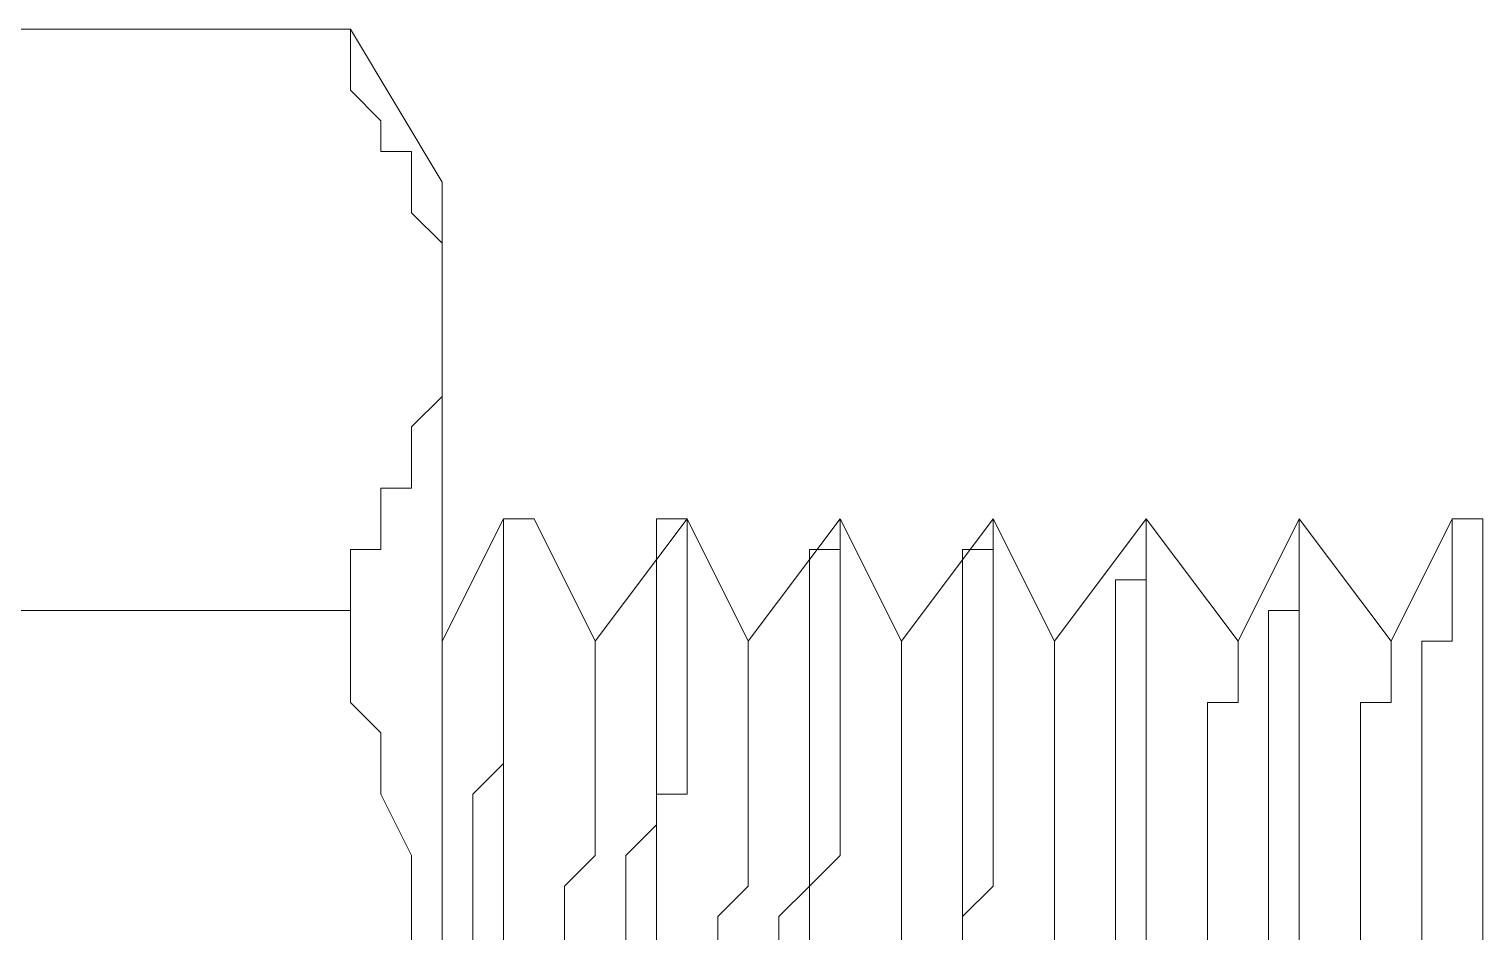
# Model space of a CAD drawing. Header units: millimetres. Extents: x 1341 to 37388, y -13954 to 1849.
# Drawn here: x 29659.15 to 29674.17, y 354.77 to 364.11 of the extents above; entities that cross this region are included whole.
import ezdxf

# ---------------------------------------------------------------- set-up
doc = ezdxf.new("R2010")
doc.units = ezdxf.units.MM
doc.layers.add('COMPONENTE', color=3, linetype='Continuous')

# ---------------------------------------------------------------- blocks, each defined once
blk = doc.blocks.new('TRANFORMADOR_IP00_TRAEL_VISTA_FRONT')
at = {"layer": 'COMPONENTE', "linetype": 'Continuous', "lineweight": 0}
for points in [[(5227.858, 3489.076), (5238.296, 3489.076)], [(5239.245, 3487.495), (5238.296, 3489.076)], [(5238.296, 3488.443), (5238.296, 3489.076)], [(5238.612, 3488.127), (5238.296, 3488.443)], [(5238.296, 3488.443), (5238.296, 3488.443)], [(5238.612, 3487.811), (5238.612, 3488.127)], [(5238.612, 3488.127), (5238.612, 3488.127)], [(5238.929, 3487.811), (5238.612, 3487.811)], [(5238.929, 3487.495), (5238.929, 3487.811)], [(5238.929, 3487.178), (5238.929, 3487.495)], [(5238.929, 3487.495), (5238.929, 3487.495)], [(5239.245, 3487.495), (5239.245, 3485.913)], [(5239.245, 3486.862), (5238.929, 3487.178)], [(5239.245, 3486.546), (5239.245, 3486.862)], [(5239.245, 3486.862), (5239.245, 3486.862)], [(5239.245, 3486.229), (5239.245, 3486.546)], [(5239.245, 3486.546), (5239.245, 3486.546)], [(5239.245, 3485.913), (5239.245, 3486.229)], [(5239.245, 3485.597), (5239.245, 3485.913)], [(5239.245, 3485.913), (5239.245, 3477.373)], [(5239.245, 3485.28), (5239.245, 3485.597)], [(5239.245, 3485.597), (5239.245, 3485.597)], [(5238.929, 3484.964), (5239.245, 3485.28)], [(5239.245, 3485.28), (5239.245, 3485.28)], [(5238.929, 3484.648), (5238.929, 3484.964)], [(5238.929, 3484.331), (5238.929, 3484.648)], [(5238.929, 3484.648), (5238.929, 3484.648)], [(5238.612, 3484.015), (5238.612, 3484.331)], [(5238.612, 3484.331), (5238.929, 3484.331)], [(5238.612, 3483.699), (5238.612, 3484.015)], [(5239.878, 3484.015), (5239.245, 3482.75)], [(5240.194, 3484.015), (5239.878, 3484.015)], [(5239.878, 3483.699), (5239.878, 3484.015)], [(5239.878, 3484.015), (5239.878, 3484.015)], [(5239.878, 3484.015), (5239.878, 3484.015)], [(5239.878, 3484.015), (5239.878, 3484.015)], [(5239.878, 3484.015), (5239.878, 3484.015)], [(5239.878, 3484.015), (5239.878, 3484.015)], [(5239.878, 3484.015), (5239.878, 3484.015)], [(5239.878, 3484.015), (5239.878, 3484.015)], [(5239.878, 3484.015), (5239.878, 3484.015)], [(5239.878, 3484.015), (5239.878, 3484.015)], [(5239.878, 3484.015), (5240.194, 3484.015)], [(5239.878, 3483.699), (5239.878, 3484.015)], [(5239.878, 3484.015), (5239.878, 3484.015)], [(5239.878, 3484.015), (5239.878, 3484.015)], [(5239.878, 3484.015), (5239.878, 3484.015)], [(5239.878, 3484.015), (5239.878, 3484.015)], [(5239.878, 3484.015), (5239.878, 3484.015)], [(5239.878, 3484.015), (5239.878, 3484.015)], [(5240.827, 3482.75), (5240.194, 3484.015)], [(5240.827, 3482.75), (5240.194, 3484.015)], [(5240.194, 3484.015), (5240.194, 3484.015)], [(5241.775, 3484.015), (5240.827, 3482.75)], [(5241.459, 3483.699), (5241.459, 3484.015)], [(5241.459, 3484.015), (5241.459, 3484.015)], [(5241.459, 3484.015), (5241.775, 3484.015)], [(5242.408, 3482.75), (5241.775, 3484.015)], [(5241.775, 3484.015), (5241.775, 3484.015)], [(5242.408, 3482.75), (5241.775, 3484.015)], [(5241.775, 3483.699), (5241.775, 3484.015)], [(5241.775, 3484.015), (5241.775, 3484.015)], [(5241.775, 3484.015), (5241.775, 3484.015)], [(5241.775, 3484.015), (5241.775, 3484.015)], [(5241.775, 3484.015), (5241.775, 3484.015)], [(5241.775, 3484.015), (5241.775, 3484.015)], [(5241.775, 3484.015), (5241.775, 3484.015)], [(5241.775, 3484.015), (5241.775, 3484.015)], [(5241.775, 3484.015), (5241.775, 3484.015)], [(5241.775, 3484.015), (5241.775, 3484.015)], [(5243.357, 3484.015), (5242.408, 3482.75)], [(5243.99, 3482.75), (5243.357, 3484.015)], [(5243.357, 3484.015), (5243.357, 3484.015)], [(5243.99, 3482.75), (5243.357, 3484.015)], [(5243.357, 3483.699), (5243.357, 3484.015)], [(5243.357, 3484.015), (5243.357, 3484.015)], [(5243.357, 3484.015), (5243.357, 3484.015)], [(5243.357, 3484.015), (5243.357, 3484.015)], [(5243.357, 3484.015), (5243.357, 3484.015)], [(5243.357, 3484.015), (5243.357, 3484.015)], [(5243.357, 3484.015), (5243.357, 3484.015)], [(5243.357, 3484.015), (5243.357, 3484.015)], [(5243.357, 3483.699), (5243.357, 3484.015)], [(5243.357, 3484.015), (5243.357, 3484.015)], [(5243.357, 3484.015), (5243.357, 3484.015)], [(5243.357, 3484.015), (5243.357, 3484.015)], [(5243.357, 3484.015), (5243.357, 3484.015)], [(5243.357, 3484.015), (5243.357, 3484.015)], [(5243.357, 3484.015), (5243.357, 3484.015)], [(5243.357, 3484.015), (5243.357, 3484.015)], [(5243.357, 3484.015), (5243.357, 3484.015)], [(5244.939, 3484.015), (5243.99, 3482.75)], [(5245.571, 3482.75), (5244.939, 3484.015)], [(5244.939, 3484.015), (5244.939, 3484.015)], [(5245.571, 3482.75), (5244.939, 3484.015)], [(5244.939, 3483.699), (5244.939, 3484.015)], [(5244.939, 3484.015), (5244.939, 3484.015)], [(5244.939, 3484.015), (5244.939, 3484.015)], [(5244.939, 3484.015), (5244.939, 3484.015)], [(5244.939, 3484.015), (5244.939, 3484.015)], [(5244.939, 3484.015), (5244.939, 3484.015)], [(5244.939, 3484.015), (5244.939, 3484.015)], [(5244.939, 3484.015), (5244.939, 3484.015)], [(5244.939, 3484.015), (5244.939, 3484.015)], [(5244.939, 3484.015), (5244.939, 3484.015)], [(5244.939, 3483.699), (5244.939, 3484.015)], [(5244.939, 3484.015), (5244.939, 3484.015)], [(5244.939, 3484.015), (5244.939, 3484.015)], [(5244.939, 3484.015), (5244.939, 3484.015)], [(5244.939, 3484.015), (5244.939, 3484.015)], [(5244.939, 3484.015), (5244.939, 3484.015)], [(5246.52, 3484.015), (5245.571, 3482.75)], [(5247.469, 3482.75), (5246.52, 3484.015)], [(5246.52, 3484.015), (5246.52, 3484.015)], [(5247.469, 3482.75), (5246.52, 3484.015)], [(5246.52, 3483.699), (5246.52, 3484.015)], [(5246.52, 3484.015), (5246.52, 3484.015)], [(5246.52, 3484.015), (5246.52, 3484.015)], [(5246.52, 3484.015), (5246.52, 3484.015)], [(5246.52, 3484.015), (5246.52, 3484.015)], [(5246.52, 3484.015), (5246.52, 3484.015)], [(5246.52, 3484.015), (5246.52, 3484.015)], [(5246.52, 3484.015), (5246.52, 3484.015)], [(5246.52, 3484.015), (5246.52, 3484.015)], [(5246.52, 3483.699), (5246.52, 3484.015)], [(5246.52, 3484.015), (5246.52, 3484.015)], [(5246.52, 3484.015), (5246.52, 3484.015)], [(5246.52, 3484.015), (5246.52, 3484.015)], [(5246.52, 3484.015), (5246.52, 3484.015)], [(5246.52, 3484.015), (5246.52, 3484.015)], [(5246.52, 3484.015), (5246.52, 3484.015)], [(5246.52, 3484.015), (5246.52, 3484.015)], [(5246.52, 3484.015), (5246.52, 3484.015)], [(5246.52, 3484.015), (5246.52, 3484.015)], [(5248.102, 3484.015), (5247.469, 3482.75)], [(5249.051, 3482.75), (5248.102, 3484.015)], [(5248.102, 3484.015), (5248.102, 3484.015)], [(5249.051, 3482.75), (5248.102, 3484.015)], [(5248.102, 3483.699), (5248.102, 3484.015)], [(5248.102, 3484.015), (5248.102, 3484.015)], [(5248.102, 3484.015), (5248.102, 3484.015)], [(5248.102, 3484.015), (5248.102, 3484.015)], [(5248.102, 3484.015), (5248.102, 3484.015)], [(5248.102, 3484.015), (5248.102, 3484.015)], [(5248.102, 3483.699), (5248.102, 3484.015)], [(5248.102, 3484.015), (5248.102, 3484.015)], [(5248.102, 3484.015), (5248.102, 3484.015)], [(5248.102, 3484.015), (5248.102, 3484.015)], [(5248.102, 3484.015), (5248.102, 3484.015)], [(5248.102, 3484.015), (5248.102, 3484.015)], [(5248.102, 3484.015), (5248.102, 3484.015)], [(5249.683, 3484.015), (5249.051, 3482.75)], [(5250, 3484.015), (5249.683, 3484.015)], [(5249.683, 3483.699), (5249.683, 3484.015)], [(5249.683, 3484.015), (5249.683, 3484.015)], [(5249.683, 3484.015), (5249.683, 3484.015)], [(5249.683, 3484.015), (5249.683, 3484.015)], [(5250, 3484.015), (5250, 3470.73)], [(5238.296, 3483.066), (5238.296, 3483.699)], [(5238.296, 3483.699), (5238.296, 3483.699)], [(5238.296, 3483.699), (5238.612, 3483.699)], [(5239.878, 3483.383), (5239.878, 3483.699)], [(5239.878, 3483.699), (5239.878, 3483.699)], [(5239.878, 3483.699), (5239.878, 3483.699)], [(5239.878, 3483.699), (5239.878, 3483.699)], [(5239.878, 3483.699), (5239.878, 3483.699)], [(5239.878, 3483.699), (5239.878, 3483.699)], [(5239.878, 3483.699), (5239.878, 3483.699)], [(5239.878, 3483.383), (5239.878, 3483.699)], [(5239.878, 3483.699), (5239.878, 3483.699)], [(5239.878, 3483.699), (5239.878, 3483.699)], [(5239.878, 3483.699), (5239.878, 3483.699)], [(5239.878, 3483.699), (5239.878, 3483.699)], [(5239.878, 3483.699), (5239.878, 3483.699)], [(5239.878, 3483.699), (5239.878, 3483.699)], [(5239.878, 3483.699), (5239.878, 3483.699)], [(5241.459, 3483.383), (5241.459, 3483.699)], [(5241.459, 3483.699), (5241.459, 3483.699)], [(5241.459, 3483.699), (5241.459, 3483.699)], [(5241.459, 3483.699), (5241.459, 3483.699)], [(5241.459, 3483.699), (5241.459, 3483.699)], [(5241.459, 3483.699), (5241.459, 3483.699)], [(5241.459, 3483.699), (5241.459, 3483.699)], [(5241.459, 3483.699), (5241.459, 3483.699)], [(5241.459, 3483.699), (5241.459, 3483.699)], [(5241.459, 3483.699), (5241.459, 3483.699)], [(5241.775, 3483.383), (5241.775, 3483.699)], [(5241.775, 3483.699), (5241.775, 3483.699)], [(5241.775, 3483.699), (5241.775, 3483.699)], [(5241.775, 3483.699), (5241.775, 3483.699)], [(5241.775, 3483.699), (5241.775, 3483.699)], [(5241.775, 3483.699), (5241.775, 3483.699)], [(5241.775, 3483.699), (5241.775, 3483.699)], [(5241.775, 3483.699), (5241.775, 3483.699)], [(5241.775, 3483.699), (5241.775, 3483.699)], [(5243.041, 3483.383), (5243.041, 3483.699)], [(5243.041, 3483.699), (5243.041, 3483.699)], [(5243.041, 3483.699), (5243.041, 3483.699)], [(5243.041, 3483.699), (5243.041, 3483.699)], [(5243.041, 3483.699), (5243.041, 3483.699)], [(5243.041, 3483.699), (5243.041, 3483.699)], [(5243.041, 3483.699), (5243.041, 3483.699)], [(5243.041, 3483.699), (5243.357, 3483.699)], [(5243.357, 3483.383), (5243.357, 3483.699)], [(5243.357, 3483.699), (5243.357, 3483.699)], [(5243.357, 3483.699), (5243.357, 3483.699)], [(5243.357, 3483.699), (5243.357, 3483.699)], [(5243.357, 3483.699), (5243.357, 3483.699)], [(5243.357, 3483.699), (5243.357, 3483.699)], [(5243.357, 3483.699), (5243.357, 3483.699)], [(5243.357, 3483.699), (5243.357, 3483.699)], [(5243.357, 3483.699), (5243.357, 3483.699)], [(5244.622, 3483.383), (5244.622, 3483.699)], [(5244.622, 3483.699), (5244.622, 3483.699)], [(5244.622, 3483.699), (5244.622, 3483.699)], [(5244.622, 3483.699), (5244.939, 3483.699)], [(5244.939, 3483.383), (5244.939, 3483.699)], [(5244.939, 3483.699), (5244.939, 3483.699)], [(5244.939, 3483.699), (5244.939, 3483.699)], [(5244.939, 3483.699), (5244.939, 3483.699)], [(5244.939, 3483.699), (5244.939, 3483.699)], [(5244.939, 3483.699), (5244.939, 3483.699)], [(5244.939, 3483.699), (5244.939, 3483.699)], [(5244.939, 3483.699), (5244.939, 3483.699)], [(5244.939, 3483.699), (5244.939, 3483.699)], [(5244.939, 3483.699), (5244.939, 3483.699)], [(5244.939, 3483.699), (5244.939, 3483.699)], [(5244.939, 3483.699), (5244.939, 3483.699)], [(5244.939, 3483.699), (5244.939, 3483.699)], [(5246.52, 3483.383), (5246.52, 3483.699)], [(5246.52, 3483.699), (5246.52, 3483.699)], [(5246.52, 3483.699), (5246.52, 3483.699)], [(5246.52, 3483.699), (5246.52, 3483.699)], [(5246.52, 3483.699), (5246.52, 3483.699)], [(5246.52, 3483.699), (5246.52, 3483.699)], [(5246.52, 3483.699), (5246.52, 3483.699)], [(5246.52, 3483.699), (5246.52, 3483.699)], [(5246.52, 3483.383), (5246.52, 3483.699)], [(5246.52, 3483.699), (5246.52, 3483.699)], [(5246.52, 3483.699), (5246.52, 3483.699)], [(5246.52, 3483.699), (5246.52, 3483.699)], [(5246.52, 3483.699), (5246.52, 3483.699)], [(5246.52, 3483.699), (5246.52, 3483.699)], [(5246.52, 3483.699), (5246.52, 3483.699)], [(5246.52, 3483.699), (5246.52, 3483.699)], [(5248.102, 3483.383), (5248.102, 3483.699)], [(5248.102, 3483.699), (5248.102, 3483.699)], [(5248.102, 3483.699), (5248.102, 3483.699)], [(5248.102, 3483.699), (5248.102, 3483.699)], [(5248.102, 3483.699), (5248.102, 3483.699)], [(5248.102, 3483.699), (5248.102, 3483.699)], [(5248.102, 3483.699), (5248.102, 3483.699)], [(5248.102, 3483.699), (5248.102, 3483.699)], [(5248.102, 3483.699), (5248.102, 3483.699)], [(5248.102, 3483.699), (5248.102, 3483.699)], [(5248.102, 3483.383), (5248.102, 3483.699)], [(5248.102, 3483.699), (5248.102, 3483.699)], [(5248.102, 3483.699), (5248.102, 3483.699)], [(5248.102, 3483.699), (5248.102, 3483.699)], [(5248.102, 3483.699), (5248.102, 3483.699)], [(5248.102, 3483.699), (5248.102, 3483.699)], [(5248.102, 3483.699), (5248.102, 3483.699)], [(5248.102, 3483.699), (5248.102, 3483.699)], [(5249.683, 3483.383), (5249.683, 3483.699)], [(5249.683, 3483.699), (5249.683, 3483.699)], [(5249.683, 3483.699), (5249.683, 3483.699)], [(5249.683, 3483.699), (5249.683, 3483.699)], [(5249.683, 3483.699), (5249.683, 3483.699)], [(5249.683, 3483.699), (5249.683, 3483.699)], [(5249.683, 3483.699), (5249.683, 3483.699)], [(5249.683, 3483.699), (5249.683, 3483.699)], [(5249.683, 3483.699), (5249.683, 3483.699)], [(5249.683, 3483.699), (5249.683, 3483.699)], [(5239.878, 3483.066), (5239.878, 3483.383)], [(5239.878, 3483.383), (5239.878, 3483.383)], [(5239.878, 3483.383), (5239.878, 3483.383)], [(5239.878, 3483.383), (5239.878, 3483.383)], [(5239.878, 3483.066), (5239.878, 3483.383)], [(5239.878, 3483.383), (5239.878, 3483.383)], [(5239.878, 3483.383), (5239.878, 3483.383)], [(5241.459, 3483.066), (5241.459, 3483.383)], [(5241.459, 3483.383), (5241.459, 3483.383)], [(5241.459, 3483.383), (5241.459, 3483.383)], [(5241.775, 3483.066), (5241.775, 3483.383)], [(5241.775, 3483.383), (5241.775, 3483.383)], [(5241.775, 3483.383), (5241.775, 3483.383)], [(5243.041, 3483.066), (5243.041, 3483.383)], [(5243.041, 3483.383), (5243.041, 3483.383)], [(5243.041, 3483.383), (5243.041, 3483.383)], [(5243.357, 3483.066), (5243.357, 3483.383)], [(5243.357, 3483.383), (5243.357, 3483.383)], [(5243.357, 3483.383), (5243.357, 3483.383)], [(5244.622, 3483.066), (5244.622, 3483.383)], [(5244.622, 3483.383), (5244.622, 3483.383)], [(5244.622, 3483.383), (5244.622, 3483.383)], [(5244.939, 3483.066), (5244.939, 3483.383)], [(5244.939, 3483.383), (5244.939, 3483.383)], [(5244.939, 3483.383), (5244.939, 3483.383)], [(5244.939, 3483.383), (5244.939, 3483.383)], [(5246.204, 3483.066), (5246.204, 3483.383)], [(5246.204, 3483.383), (5246.204, 3483.383)], [(5246.204, 3483.383), (5246.52, 3483.383)], [(5246.52, 3483.066), (5246.52, 3483.383)], [(5246.52, 3483.383), (5246.52, 3483.383)], [(5246.52, 3483.383), (5246.52, 3483.383)], [(5248.102, 3483.066), (5248.102, 3483.383)], [(5248.102, 3483.383), (5248.102, 3483.383)], [(5248.102, 3483.383), (5248.102, 3483.383)], [(5248.102, 3483.066), (5248.102, 3483.383)], [(5248.102, 3483.383), (5248.102, 3483.383)], [(5248.102, 3483.383), (5248.102, 3483.383)], [(5249.683, 3483.066), (5249.683, 3483.383)], [(5249.683, 3483.383), (5249.683, 3483.383)], [(5249.683, 3483.383), (5249.683, 3483.383)], [(5227.858, 3483.066), (5238.296, 3483.066)], [(5238.296, 3482.434), (5238.296, 3483.066)], [(5239.245, 3482.75), (5239.245, 3483.066)], [(5239.245, 3482.75), (5239.245, 3483.066)], [(5239.878, 3482.75), (5239.878, 3483.066)], [(5239.878, 3483.066), (5239.878, 3483.066)], [(5239.878, 3482.75), (5239.878, 3483.066)], [(5239.878, 3483.066), (5239.878, 3483.066)], [(5239.878, 3483.066), (5239.878, 3483.066)], [(5241.459, 3482.75), (5241.459, 3483.066)], [(5241.459, 3483.066), (5241.459, 3483.066)], [(5241.459, 3483.066), (5241.459, 3483.066)], [(5241.775, 3482.75), (5241.775, 3483.066)], [(5241.775, 3483.066), (5241.775, 3483.066)], [(5243.041, 3482.75), (5243.041, 3483.066)], [(5243.041, 3483.066), (5243.041, 3483.066)], [(5243.041, 3483.066), (5243.041, 3483.066)], [(5243.357, 3482.75), (5243.357, 3483.066)], [(5243.357, 3483.066), (5243.357, 3483.066)], [(5243.357, 3483.066), (5243.357, 3483.066)], [(5244.622, 3482.75), (5244.622, 3483.066)], [(5244.622, 3483.066), (5244.622, 3483.066)], [(5244.622, 3483.066), (5244.622, 3483.066)], [(5244.939, 3482.75), (5244.939, 3483.066)], [(5244.939, 3483.066), (5244.939, 3483.066)], [(5246.204, 3482.75), (5246.204, 3483.066)], [(5246.204, 3483.066), (5246.204, 3483.066)], [(5246.204, 3483.066), (5246.204, 3483.066)], [(5246.52, 3482.75), (5246.52, 3483.066)], [(5246.52, 3483.066), (5246.52, 3483.066)], [(5246.52, 3483.066), (5246.52, 3483.066)], [(5247.785, 3482.75), (5247.785, 3483.066)], [(5247.785, 3483.066), (5248.102, 3483.066)], [(5248.102, 3482.75), (5248.102, 3483.066)], [(5248.102, 3483.066), (5248.102, 3483.066)], [(5248.102, 3483.066), (5248.102, 3483.066)], [(5248.102, 3483.066), (5248.102, 3483.066)], [(5249.683, 3482.75), (5249.683, 3483.066)], [(5249.683, 3483.066), (5249.683, 3483.066)], [(5249.683, 3483.066), (5249.683, 3483.066)], [(5239.245, 3482.434), (5239.245, 3482.75)], [(5239.878, 3482.434), (5239.878, 3482.75)], [(5239.878, 3482.75), (5239.878, 3482.75)], [(5239.878, 3482.75), (5239.878, 3482.75)], [(5239.878, 3482.75), (5239.878, 3482.75)], [(5239.878, 3482.75), (5239.878, 3482.75)], [(5239.878, 3482.434), (5239.878, 3482.75)], [(5239.878, 3482.75), (5239.878, 3482.75)], [(5239.878, 3482.75), (5239.878, 3482.75)], [(5239.878, 3482.75), (5239.878, 3482.75)], [(5239.878, 3482.75), (5239.878, 3482.75)], [(5240.827, 3482.434), (5240.827, 3482.75)], [(5240.827, 3482.75), (5240.827, 3482.75)], [(5240.827, 3482.75), (5240.827, 3482.75)], [(5240.827, 3482.75), (5240.827, 3482.75)], [(5240.827, 3482.75), (5240.827, 3482.75)], [(5240.827, 3482.75), (5240.827, 3482.75)], [(5240.827, 3482.75), (5240.827, 3482.75)], [(5240.827, 3482.75), (5240.827, 3482.75)], [(5240.827, 3482.75), (5240.827, 3482.75)], [(5240.827, 3482.75), (5240.827, 3482.75)], [(5241.459, 3482.434), (5241.459, 3482.75)], [(5241.459, 3482.75), (5241.459, 3482.75)], [(5241.459, 3482.75), (5241.459, 3482.75)], [(5241.459, 3482.75), (5241.459, 3482.75)], [(5241.775, 3482.434), (5241.775, 3482.75)], [(5241.775, 3482.75), (5241.775, 3482.75)], [(5241.775, 3482.75), (5241.775, 3482.75)], [(5241.775, 3482.75), (5241.775, 3482.75)], [(5241.775, 3482.75), (5241.775, 3482.75)], [(5242.408, 3482.434), (5242.408, 3482.75)], [(5242.408, 3482.75), (5242.408, 3482.75)], [(5242.408, 3482.75), (5242.408, 3482.75)], [(5242.408, 3482.75), (5242.408, 3482.75)], [(5242.408, 3482.75), (5242.408, 3482.75)], [(5242.408, 3482.75), (5242.408, 3482.75)], [(5242.408, 3482.75), (5242.408, 3482.75)], [(5242.408, 3482.75), (5242.408, 3482.75)], [(5242.408, 3482.75), (5242.408, 3482.75)], [(5242.408, 3482.75), (5242.408, 3482.75)], [(5242.408, 3482.75), (5242.408, 3482.75)], [(5242.408, 3482.75), (5242.408, 3482.75)], [(5243.041, 3482.434), (5243.041, 3482.75)], [(5243.041, 3482.75), (5243.041, 3482.75)], [(5243.041, 3482.75), (5243.041, 3482.75)], [(5243.041, 3482.75), (5243.041, 3482.75)], [(5243.041, 3482.75), (5243.041, 3482.75)], [(5243.357, 3482.434), (5243.357, 3482.75)], [(5243.357, 3482.75), (5243.357, 3482.75)], [(5243.357, 3482.75), (5243.357, 3482.75)], [(5243.357, 3482.75), (5243.357, 3482.75)], [(5243.99, 3482.434), (5243.99, 3482.75)], [(5243.99, 3482.75), (5243.99, 3482.75)], [(5243.99, 3482.75), (5243.99, 3482.75)], [(5243.99, 3482.75), (5243.99, 3482.75)], [(5243.99, 3482.75), (5243.99, 3482.75)], [(5243.99, 3482.75), (5243.99, 3482.75)], [(5243.99, 3482.75), (5243.99, 3482.75)], [(5243.99, 3482.75), (5243.99, 3482.75)], [(5243.99, 3482.75), (5243.99, 3482.75)], [(5243.99, 3482.75), (5243.99, 3482.75)], [(5243.99, 3482.75), (5243.99, 3482.75)], [(5244.622, 3482.434), (5244.622, 3482.75)], [(5244.622, 3482.75), (5244.622, 3482.75)], [(5244.622, 3482.75), (5244.622, 3482.75)], [(5244.622, 3482.75), (5244.622, 3482.75)], [(5244.622, 3482.75), (5244.622, 3482.75)], [(5244.939, 3482.434), (5244.939, 3482.75)], [(5244.939, 3482.75), (5244.939, 3482.75)], [(5244.939, 3482.75), (5244.939, 3482.75)], [(5244.939, 3482.75), (5244.939, 3482.75)], [(5244.939, 3482.75), (5244.939, 3482.75)], [(5245.571, 3482.434), (5245.571, 3482.75)], [(5245.571, 3482.75), (5245.571, 3482.75)], [(5245.571, 3482.75), (5245.571, 3482.75)], [(5245.571, 3482.75), (5245.571, 3482.75)], [(5245.571, 3482.75), (5245.571, 3482.75)], [(5245.571, 3482.75), (5245.571, 3482.75)], [(5245.571, 3482.75), (5245.571, 3482.75)], [(5245.571, 3482.75), (5245.571, 3482.75)], [(5245.571, 3482.75), (5245.571, 3482.75)], [(5246.204, 3482.434), (5246.204, 3482.75)], [(5246.204, 3482.75), (5246.204, 3482.75)], [(5246.204, 3482.75), (5246.204, 3482.75)], [(5246.204, 3482.75), (5246.204, 3482.75)], [(5246.204, 3482.75), (5246.204, 3482.75)], [(5246.52, 3482.434), (5246.52, 3482.75)], [(5246.52, 3482.75), (5246.52, 3482.75)], [(5246.52, 3482.75), (5246.52, 3482.75)], [(5246.52, 3482.75), (5246.52, 3482.75)], [(5246.52, 3482.75), (5246.52, 3482.75)], [(5247.469, 3482.434), (5247.469, 3482.75)], [(5247.469, 3482.75), (5247.469, 3482.75)], [(5247.469, 3482.75), (5247.469, 3482.75)], [(5247.469, 3482.75), (5247.469, 3482.75)], [(5247.469, 3482.75), (5247.469, 3482.75)], [(5247.469, 3482.75), (5247.469, 3482.75)], [(5247.469, 3482.75), (5247.469, 3482.75)], [(5247.469, 3482.75), (5247.469, 3482.75)], [(5247.469, 3482.75), (5247.469, 3482.75)], [(5247.469, 3482.75), (5247.469, 3482.75)], [(5247.469, 3482.75), (5247.469, 3482.75)], [(5247.469, 3482.75), (5247.469, 3482.75)], [(5247.785, 3482.434), (5247.785, 3482.75)], [(5247.785, 3482.75), (5247.785, 3482.75)], [(5247.785, 3482.75), (5247.785, 3482.75)], [(5247.785, 3482.75), (5247.785, 3482.75)], [(5247.785, 3482.75), (5247.785, 3482.75)], [(5248.102, 3482.434), (5248.102, 3482.75)], [(5248.102, 3482.75), (5248.102, 3482.75)], [(5248.102, 3482.75), (5248.102, 3482.75)], [(5248.102, 3482.75), (5248.102, 3482.75)], [(5249.051, 3482.434), (5249.051, 3482.75)], [(5249.051, 3482.75), (5249.051, 3482.75)], [(5249.051, 3482.75), (5249.051, 3482.75)], [(5249.051, 3482.75), (5249.051, 3482.75)], [(5249.051, 3482.75), (5249.051, 3482.75)], [(5249.051, 3482.75), (5249.051, 3482.75)], [(5249.051, 3482.75), (5249.051, 3482.75)], [(5249.051, 3482.75), (5249.051, 3482.75)], [(5249.051, 3482.75), (5249.051, 3482.75)], [(5249.051, 3482.75), (5249.051, 3482.75)], [(5249.367, 3482.434), (5249.367, 3482.75)], [(5249.367, 3482.75), (5249.367, 3482.75)], [(5249.367, 3482.75), (5249.683, 3482.75)], [(5249.683, 3482.75), (5249.683, 3482.75)], [(5249.683, 3482.75), (5249.683, 3482.75)], [(5238.296, 3482.117), (5238.296, 3482.434)], [(5239.878, 3482.117), (5239.878, 3482.434)], [(5239.878, 3482.434), (5239.878, 3482.434)], [(5239.878, 3482.117), (5239.878, 3482.434)], [(5239.878, 3482.434), (5239.878, 3482.434)], [(5240.827, 3482.117), (5240.827, 3482.434)], [(5240.827, 3482.434), (5240.827, 3482.434)], [(5240.827, 3482.434), (5240.827, 3482.434)], [(5240.827, 3482.434), (5240.827, 3482.434)], [(5241.459, 3482.117), (5241.459, 3482.434)], [(5241.459, 3482.434), (5241.459, 3482.434)], [(5241.459, 3482.434), (5241.459, 3482.434)], [(5241.775, 3482.117), (5241.775, 3482.434)], [(5241.775, 3482.434), (5241.775, 3482.434)], [(5241.775, 3482.434), (5241.775, 3482.434)], [(5242.408, 3482.117), (5242.408, 3482.434)], [(5242.408, 3482.434), (5242.408, 3482.434)], [(5243.041, 3482.117), (5243.041, 3482.434)], [(5243.041, 3482.434), (5243.041, 3482.434)], [(5243.357, 3482.117), (5243.357, 3482.434)], [(5243.357, 3482.434), (5243.357, 3482.434)], [(5243.357, 3482.434), (5243.357, 3482.434)], [(5243.99, 3482.117), (5243.99, 3482.434)], [(5243.99, 3482.434), (5243.99, 3482.434)], [(5243.99, 3482.434), (5243.99, 3482.434)], [(5243.99, 3482.434), (5243.99, 3482.434)], [(5243.99, 3482.434), (5243.99, 3482.434)], [(5244.622, 3482.117), (5244.622, 3482.434)], [(5244.622, 3482.434), (5244.622, 3482.434)], [(5244.939, 3482.117), (5244.939, 3482.434)], [(5244.939, 3482.434), (5244.939, 3482.434)], [(5245.571, 3482.117), (5245.571, 3482.434)], [(5245.571, 3482.434), (5245.571, 3482.434)], [(5245.571, 3482.434), (5245.571, 3482.434)], [(5245.571, 3482.434), (5245.571, 3482.434)], [(5245.571, 3482.434), (5245.571, 3482.434)], [(5246.204, 3482.117), (5246.204, 3482.434)], [(5246.204, 3482.434), (5246.204, 3482.434)], [(5246.52, 3482.117), (5246.52, 3482.434)], [(5246.52, 3482.434), (5246.52, 3482.434)], [(5247.469, 3482.117), (5247.469, 3482.434)], [(5247.469, 3482.434), (5247.469, 3482.434)], [(5247.469, 3482.434), (5247.469, 3482.434)], [(5247.785, 3482.117), (5247.785, 3482.434)], [(5247.785, 3482.434), (5247.785, 3482.434)], [(5248.102, 3482.117), (5248.102, 3482.434)], [(5248.102, 3482.434), (5248.102, 3482.434)], [(5248.102, 3482.434), (5248.102, 3482.434)], [(5249.051, 3482.117), (5249.051, 3482.434)], [(5249.051, 3482.434), (5249.051, 3482.434)], [(5249.051, 3482.434), (5249.051, 3482.434)], [(5249.051, 3482.434), (5249.051, 3482.434)], [(5249.051, 3482.434), (5249.051, 3482.434)], [(5249.367, 3482.117), (5249.367, 3482.434)], [(5249.367, 3482.434), (5249.367, 3482.434)], [(5238.612, 3481.801), (5238.296, 3482.117)], [(5239.878, 3481.801), (5239.878, 3482.117)], [(5239.878, 3482.117), (5239.878, 3482.117)], [(5239.878, 3482.117), (5239.878, 3482.117)], [(5239.878, 3482.117), (5239.878, 3482.117)], [(5239.878, 3481.801), (5239.878, 3482.117)], [(5239.878, 3482.117), (5239.878, 3482.117)], [(5239.878, 3482.117), (5239.878, 3482.117)], [(5239.878, 3482.117), (5239.878, 3482.117)], [(5240.827, 3481.801), (5240.827, 3482.117)], [(5240.827, 3482.117), (5240.827, 3482.117)], [(5240.827, 3482.117), (5240.827, 3482.117)], [(5240.827, 3482.117), (5240.827, 3482.117)], [(5240.827, 3482.117), (5240.827, 3482.117)], [(5240.827, 3482.117), (5240.827, 3482.117)], [(5241.459, 3481.801), (5241.459, 3482.117)], [(5241.459, 3482.117), (5241.459, 3482.117)], [(5241.459, 3482.117), (5241.459, 3482.117)], [(5241.459, 3482.117), (5241.459, 3482.117)], [(5241.775, 3481.801), (5241.775, 3482.117)], [(5241.775, 3482.117), (5241.775, 3482.117)], [(5241.775, 3482.117), (5241.775, 3482.117)], [(5241.775, 3482.117), (5241.775, 3482.117)], [(5242.408, 3481.801), (5242.408, 3482.117)], [(5242.408, 3482.117), (5242.408, 3482.117)], [(5242.408, 3482.117), (5242.408, 3482.117)], [(5242.408, 3482.117), (5242.408, 3482.117)], [(5243.041, 3481.801), (5243.041, 3482.117)], [(5243.041, 3482.117), (5243.041, 3482.117)], [(5243.041, 3482.117), (5243.041, 3482.117)], [(5243.041, 3482.117), (5243.041, 3482.117)], [(5243.357, 3481.801), (5243.357, 3482.117)], [(5243.357, 3482.117), (5243.357, 3482.117)], [(5243.357, 3482.117), (5243.357, 3482.117)], [(5243.357, 3482.117), (5243.357, 3482.117)], [(5243.99, 3481.801), (5243.99, 3482.117)], [(5243.99, 3482.117), (5243.99, 3482.117)], [(5243.99, 3482.117), (5243.99, 3482.117)], [(5243.99, 3482.117), (5243.99, 3482.117)], [(5244.622, 3481.801), (5244.622, 3482.117)], [(5244.622, 3482.117), (5244.622, 3482.117)], [(5244.622, 3482.117), (5244.622, 3482.117)], [(5244.622, 3482.117), (5244.622, 3482.117)], [(5244.939, 3481.801), (5244.939, 3482.117)], [(5244.939, 3482.117), (5244.939, 3482.117)], [(5244.939, 3482.117), (5244.939, 3482.117)], [(5244.939, 3482.117), (5244.939, 3482.117)], [(5245.571, 3481.801), (5245.571, 3482.117)], [(5245.571, 3482.117), (5245.571, 3482.117)], [(5245.571, 3482.117), (5245.571, 3482.117)], [(5245.571, 3482.117), (5245.571, 3482.117)], [(5245.571, 3482.117), (5245.571, 3482.117)], [(5245.571, 3482.117), (5245.571, 3482.117)], [(5246.204, 3481.801), (5246.204, 3482.117)], [(5246.204, 3482.117), (5246.204, 3482.117)], [(5246.204, 3482.117), (5246.204, 3482.117)], [(5246.204, 3482.117), (5246.204, 3482.117)], [(5246.52, 3481.801), (5246.52, 3482.117)], [(5246.52, 3482.117), (5246.52, 3482.117)], [(5246.52, 3482.117), (5246.52, 3482.117)], [(5246.52, 3482.117), (5246.52, 3482.117)], [(5247.153, 3481.801), (5247.153, 3482.117)], [(5247.153, 3482.117), (5247.153, 3482.117)], [(5247.153, 3482.117), (5247.153, 3482.117)], [(5247.153, 3482.117), (5247.469, 3482.117)], [(5247.785, 3481.801), (5247.785, 3482.117)], [(5247.785, 3482.117), (5247.785, 3482.117)], [(5247.785, 3482.117), (5247.785, 3482.117)], [(5247.785, 3482.117), (5247.785, 3482.117)], [(5248.102, 3481.801), (5248.102, 3482.117)], [(5248.102, 3482.117), (5248.102, 3482.117)], [(5248.102, 3482.117), (5248.102, 3482.117)], [(5248.102, 3482.117), (5248.102, 3482.117)], [(5248.734, 3481.801), (5248.734, 3482.117)], [(5248.734, 3482.117), (5249.051, 3482.117)], [(5249.051, 3482.117), (5249.051, 3482.117)], [(5249.051, 3482.117), (5249.051, 3482.117)], [(5249.051, 3482.117), (5249.051, 3482.117)], [(5249.367, 3481.801), (5249.367, 3482.117)], [(5249.367, 3482.117), (5249.367, 3482.117)], [(5249.367, 3482.117), (5249.367, 3482.117)], [(5249.367, 3482.117), (5249.367, 3482.117)], [(5238.612, 3481.485), (5238.612, 3481.801)], [(5239.878, 3481.485), (5239.878, 3481.801)], [(5239.878, 3481.801), (5239.878, 3481.801)], [(5239.878, 3481.485), (5239.878, 3481.801)], [(5239.878, 3481.801), (5239.878, 3481.801)], [(5240.827, 3481.485), (5240.827, 3481.801)], [(5241.459, 3481.485), (5241.459, 3481.801)], [(5241.459, 3481.801), (5241.459, 3481.801)], [(5241.775, 3481.485), (5241.775, 3481.801)], [(5242.408, 3481.485), (5242.408, 3481.801)], [(5242.408, 3481.801), (5242.408, 3481.801)], [(5242.408, 3481.801), (5242.408, 3481.801)], [(5243.041, 3481.485), (5243.041, 3481.801)], [(5243.041, 3481.801), (5243.041, 3481.801)], [(5243.357, 3481.485), (5243.357, 3481.801)], [(5243.99, 3481.485), (5243.99, 3481.801)], [(5243.99, 3481.801), (5243.99, 3481.801)], [(5244.622, 3481.485), (5244.622, 3481.801)], [(5244.622, 3481.801), (5244.622, 3481.801)], [(5244.939, 3481.485), (5244.939, 3481.801)], [(5244.939, 3481.801), (5244.939, 3481.801)], [(5245.571, 3481.485), (5245.571, 3481.801)], [(5246.204, 3481.485), (5246.204, 3481.801)], [(5246.204, 3481.801), (5246.204, 3481.801)], [(5246.52, 3481.485), (5246.52, 3481.801)], [(5246.52, 3481.801), (5246.52, 3481.801)], [(5247.153, 3481.485), (5247.153, 3481.801)], [(5247.785, 3481.485), (5247.785, 3481.801)], [(5247.785, 3481.801), (5247.785, 3481.801)], [(5248.102, 3481.485), (5248.102, 3481.801)], [(5248.734, 3481.485), (5248.734, 3481.801)], [(5248.734, 3481.801), (5248.734, 3481.801)], [(5249.367, 3481.485), (5249.367, 3481.801)], [(5249.367, 3481.801), (5249.367, 3481.801)], [(5238.612, 3481.168), (5238.612, 3481.485)], [(5239.561, 3481.168), (5239.878, 3481.485)], [(5239.878, 3481.168), (5239.878, 3481.485)], [(5239.878, 3481.485), (5239.878, 3481.485)], [(5239.878, 3481.485), (5239.878, 3481.485)], [(5240.827, 3481.168), (5240.827, 3481.485)], [(5240.827, 3481.485), (5240.827, 3481.485)], [(5241.459, 3481.168), (5241.459, 3481.485)], [(5241.775, 3481.168), (5241.775, 3481.485)], [(5241.775, 3481.485), (5241.775, 3481.485)], [(5242.408, 3481.168), (5242.408, 3481.485)], [(5242.408, 3481.485), (5242.408, 3481.485)], [(5242.408, 3481.485), (5242.408, 3481.485)], [(5243.041, 3481.168), (5243.041, 3481.485)], [(5243.357, 3481.168), (5243.357, 3481.485)], [(5243.357, 3481.485), (5243.357, 3481.485)], [(5243.99, 3481.168), (5243.99, 3481.485)], [(5244.622, 3481.168), (5244.622, 3481.485)], [(5244.622, 3481.485), (5244.622, 3481.485)], [(5244.939, 3481.168), (5244.939, 3481.485)], [(5244.939, 3481.485), (5244.939, 3481.485)], [(5245.571, 3481.168), (5245.571, 3481.485)], [(5245.571, 3481.485), (5245.571, 3481.485)], [(5246.204, 3481.168), (5246.204, 3481.485)], [(5246.52, 3481.168), (5246.52, 3481.485)], [(5247.153, 3481.168), (5247.153, 3481.485)], [(5247.153, 3481.485), (5247.153, 3481.485)], [(5247.153, 3481.485), (5247.153, 3481.485)], [(5247.785, 3481.168), (5247.785, 3481.485)], [(5247.785, 3481.485), (5247.785, 3481.485)], [(5248.102, 3481.168), (5248.102, 3481.485)], [(5248.102, 3481.485), (5248.102, 3481.485)], [(5248.734, 3481.168), (5248.734, 3481.485)], [(5249.367, 3481.168), (5249.367, 3481.485)], [(5238.929, 3480.536), (5238.612, 3481.168)], [(5239.561, 3480.852), (5239.561, 3481.168)], [(5239.878, 3480.536), (5239.878, 3481.168)], [(5239.878, 3481.168), (5239.878, 3481.168)], [(5240.827, 3480.852), (5240.827, 3481.168)], [(5240.827, 3481.168), (5240.827, 3481.168)], [(5241.459, 3480.536), (5241.459, 3481.168)], [(5241.459, 3481.168), (5241.775, 3481.168)], [(5241.459, 3480.852), (5241.459, 3481.168)], [(5241.459, 3481.168), (5241.459, 3481.168)], [(5241.459, 3481.168), (5241.459, 3481.168)], [(5242.408, 3480.852), (5242.408, 3481.168)], [(5242.408, 3481.168), (5242.408, 3481.168)], [(5242.408, 3481.168), (5242.408, 3481.168)], [(5243.041, 3480.852), (5243.041, 3481.168)], [(5243.041, 3481.168), (5243.041, 3481.168)], [(5243.357, 3480.536), (5243.357, 3481.168)], [(5243.357, 3481.168), (5243.357, 3481.168)], [(5243.357, 3481.168), (5243.357, 3481.168)], [(5243.99, 3480.852), (5243.99, 3481.168)], [(5243.99, 3481.168), (5243.99, 3481.168)], [(5244.622, 3480.852), (5244.622, 3481.168)], [(5244.622, 3481.168), (5244.622, 3481.168)], [(5244.939, 3480.536), (5244.939, 3481.168)], [(5244.939, 3481.168), (5244.939, 3481.168)], [(5245.571, 3480.852), (5245.571, 3481.168)], [(5245.571, 3481.168), (5245.571, 3481.168)], [(5246.204, 3480.852), (5246.204, 3481.168)], [(5246.204, 3481.168), (5246.204, 3481.168)], [(5246.52, 3480.852), (5246.52, 3481.168)], [(5246.52, 3481.168), (5246.52, 3481.168)], [(5246.52, 3481.168), (5246.52, 3481.168)], [(5247.153, 3480.852), (5247.153, 3481.168)], [(5247.153, 3481.168), (5247.153, 3481.168)], [(5247.153, 3481.168), (5247.153, 3481.168)], [(5247.785, 3480.852), (5247.785, 3481.168)], [(5247.785, 3481.168), (5247.785, 3481.168)], [(5248.102, 3480.536), (5248.102, 3481.168)], [(5248.102, 3481.168), (5248.102, 3481.168)], [(5248.102, 3481.168), (5248.102, 3481.168)], [(5248.734, 3480.852), (5248.734, 3481.168)], [(5248.734, 3481.168), (5248.734, 3481.168)], [(5249.367, 3480.852), (5249.367, 3481.168)], [(5249.367, 3481.168), (5249.367, 3481.168)], [(5249.367, 3481.168), (5249.367, 3481.168)], [(5239.561, 3480.536), (5239.561, 3480.852)], [(5240.827, 3480.536), (5240.827, 3480.852)], [(5241.143, 3480.536), (5241.459, 3480.852)], [(5242.408, 3480.536), (5242.408, 3480.852)], [(5243.041, 3480.536), (5243.041, 3480.852)], [(5243.99, 3480.536), (5243.99, 3480.852)], [(5243.99, 3480.852), (5243.99, 3480.852)], [(5244.622, 3480.536), (5244.622, 3480.852)], [(5245.571, 3480.536), (5245.571, 3480.852)], [(5245.571, 3480.852), (5245.571, 3480.852)], [(5246.204, 3480.536), (5246.204, 3480.852)], [(5246.52, 3480.536), (5246.52, 3480.852)], [(5247.153, 3480.536), (5247.153, 3480.852)], [(5247.785, 3480.219), (5247.785, 3480.852)], [(5248.734, 3480.536), (5248.734, 3480.852)], [(5248.734, 3480.852), (5248.734, 3480.852)], [(5249.367, 3480.536), (5249.367, 3480.852)], [(5238.929, 3480.219), (5238.929, 3480.536)], [(5239.561, 3480.219), (5239.561, 3480.536)], [(5239.878, 3480.219), (5239.878, 3480.536)], [(5240.51, 3480.219), (5240.827, 3480.536)], [(5240.827, 3480.536), (5240.827, 3480.536)], [(5241.143, 3480.219), (5241.143, 3480.536)], [(5241.459, 3480.219), (5241.459, 3480.536)], [(5242.408, 3480.219), (5242.408, 3480.536)], [(5242.408, 3480.536), (5242.408, 3480.536)], [(5243.041, 3480.219), (5243.357, 3480.536)], [(5243.041, 3480.219), (5243.041, 3480.536)], [(5243.99, 3480.219), (5243.99, 3480.536)], [(5244.622, 3480.219), (5244.622, 3480.536)], [(5244.939, 3480.219), (5244.939, 3480.536)], [(5245.571, 3480.219), (5245.571, 3480.536)], [(5246.204, 3480.219), (5246.204, 3480.536)], [(5246.52, 3480.219), (5246.52, 3480.536)], [(5247.153, 3480.219), (5247.153, 3480.536)], [(5247.153, 3480.536), (5247.153, 3480.536)], [(5248.102, 3480.219), (5248.102, 3480.536)], [(5248.734, 3480.219), (5248.734, 3480.536)], [(5249.367, 3480.219), (5249.367, 3480.536)], [(5238.929, 3479.903), (5238.929, 3480.219)], [(5239.561, 3479.903), (5239.561, 3480.219)], [(5239.878, 3479.903), (5239.878, 3480.219)], [(5239.878, 3480.219), (5239.878, 3480.219)], [(5240.51, 3479.903), (5240.51, 3480.219)], [(5240.51, 3480.219), (5240.51, 3480.219)], [(5241.143, 3479.903), (5241.143, 3480.219)], [(5241.459, 3479.903), (5241.459, 3480.219)], [(5241.459, 3480.219), (5241.459, 3480.219)], [(5242.092, 3479.903), (5242.408, 3480.219)], [(5242.408, 3480.219), (5242.408, 3480.219)], [(5242.724, 3479.903), (5243.041, 3480.219)], [(5243.041, 3479.903), (5243.041, 3480.219)], [(5243.041, 3480.219), (5243.041, 3480.219)], [(5243.99, 3479.903), (5243.99, 3480.219)], [(5243.99, 3480.219), (5243.99, 3480.219)], [(5244.622, 3479.903), (5244.939, 3480.219)], [(5244.622, 3479.903), (5244.622, 3480.219)], [(5244.939, 3480.219), (5244.939, 3480.219)], [(5245.571, 3479.903), (5245.571, 3480.219)], [(5245.571, 3480.219), (5245.571, 3480.219)], [(5246.204, 3479.903), (5246.204, 3480.219)], [(5246.52, 3479.903), (5246.52, 3480.219)], [(5247.153, 3479.903), (5247.153, 3480.219)], [(5247.153, 3480.219), (5247.153, 3480.219)], [(5247.785, 3479.903), (5247.785, 3480.219)], [(5247.785, 3480.219), (5247.785, 3480.219)], [(5248.102, 3479.903), (5248.102, 3480.219)], [(5248.102, 3480.219), (5248.102, 3480.219)], [(5248.734, 3479.903), (5248.734, 3480.219)], [(5248.734, 3480.219), (5248.734, 3480.219)], [(5249.367, 3479.903), (5249.367, 3480.219)], [(5238.929, 3479.587), (5238.929, 3479.903)], [(5239.561, 3479.587), (5239.561, 3479.903)], [(5239.878, 3479.587), (5239.878, 3479.903)], [(5240.51, 3479.587), (5240.51, 3479.903)], [(5241.143, 3479.587), (5241.143, 3479.903)], [(5241.459, 3479.587), (5241.459, 3479.903)], [(5242.092, 3479.587), (5242.092, 3479.903)], [(5242.724, 3479.587), (5242.724, 3479.903)], [(5243.041, 3479.587), (5243.041, 3479.903)], [(5243.99, 3479.587), (5243.99, 3479.903)], [(5244.622, 3479.587), (5244.622, 3479.903)], [(5244.622, 3479.587), (5244.622, 3479.903)], [(5245.571, 3479.587), (5245.571, 3479.903)], [(5246.204, 3479.587), (5246.204, 3479.903)], [(5246.52, 3479.587), (5246.52, 3479.903)], [(5247.153, 3479.587), (5247.153, 3479.903)], [(5247.785, 3479.587), (5247.785, 3479.903)], [(5248.102, 3479.587), (5248.102, 3479.903)], [(5248.734, 3479.587), (5248.734, 3479.903)], [(5249.367, 3479.587), (5249.367, 3479.903)]]:
    blk.add_lwpolyline(points, dxfattribs=at)

msp = doc.modelspace()

# ---------------------------------------------------------------- block references
at = {"linetype": 'ByBlock'}
msp.add_blockref('TRANFORMADOR_IP00_TRAEL_VISTA_FRONT', (24424.173, -3124.971), dxfattribs=at)

doc.saveas('drawing.dxf')
